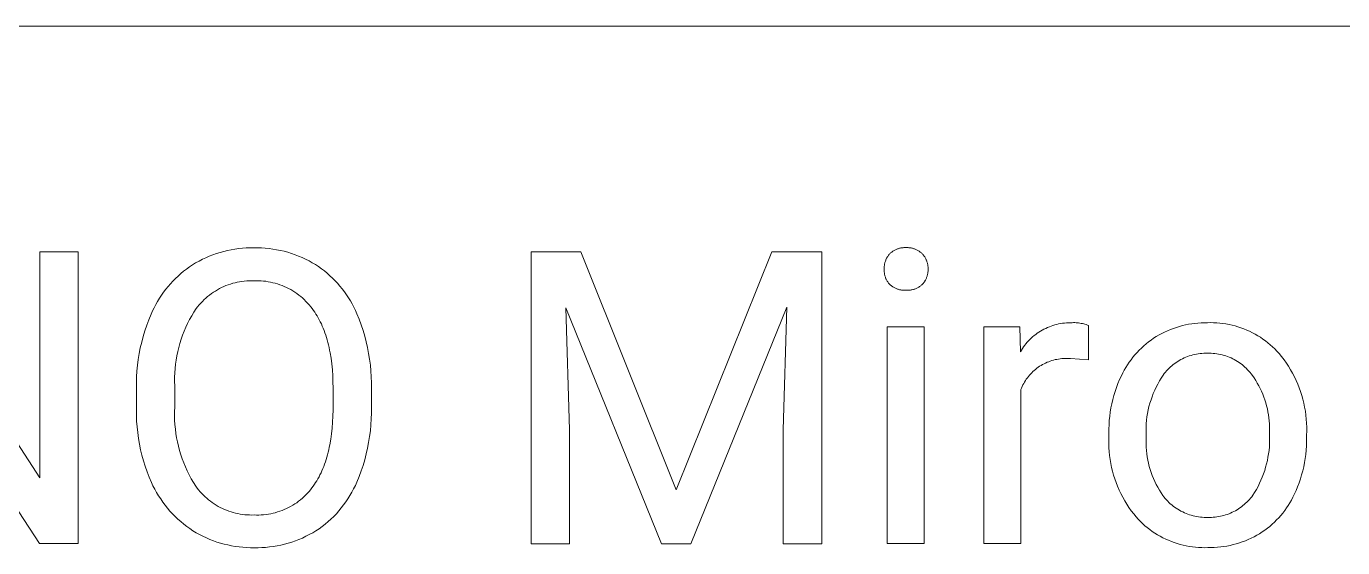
# Model space of a CAD drawing. Header units: millimetres. Extents: x -644 to 2279, y -276 to 1766.
# Drawn here: x 1445.7 to 1570.4, y 1.4 to 50.8 of the extents above; entities that cross this region are included whole.
import ezdxf

# ---------------------------------------------------------------- set-up
doc = ezdxf.new("R2010")
doc.units = ezdxf.units.MM
doc.header["$MEASUREMENT"] = 0
doc.layers.add('Domyślny', color=7, linetype='Continuous', true_color=0x000000)

msp = doc.modelspace()

# ---------------------------------------------------------------- linework, layer by layer
at = {"layer": 'Domyślny', "color": 18, "lineweight": 15, "true_color": 0x000000}
for p, q in [((2275.75, 50.82), (1173.96, 50.82)), ((1432.98, 29.45), (1446.96, 8.02)), ((1446.96, 8.02), (1446.96, 29.45)), ((1446.96, 29.45), (1450.59, 29.45)), ((1450.59, 29.45), (1450.59, 1.77)), ((1462.03, 28.56), (1462.35, 28.73)), ((1462.35, 28.73), (1462.67, 28.88)), ((1462.67, 28.88), (1463, 29.02)), ((1463, 29.02), (1463.34, 29.15)), ((1463.34, 29.15), (1463.68, 29.28)), ((1463.68, 29.28), (1464.02, 29.38)), ((1464.02, 29.38), (1464.37, 29.48)), ((1464.37, 29.48), (1464.72, 29.57)), ((1464.72, 29.57), (1465.07, 29.64)), ((1465.07, 29.64), (1465.43, 29.7)), ((1465.43, 29.7), (1465.79, 29.75)), ((1465.79, 29.75), (1466.14, 29.79)), ((1466.14, 29.79), (1466.5, 29.81)), ((1466.5, 29.81), (1466.86, 29.82)), ((1466.86, 29.82), (1467.22, 29.82)), ((1467.22, 29.82), (1467.59, 29.82)), ((1467.59, 29.82), (1467.95, 29.81)), ((1467.95, 29.81), (1468.31, 29.79)), ((1468.31, 29.79), (1468.67, 29.75)), ((1468.67, 29.75), (1469.03, 29.7)), ((1469.03, 29.7), (1469.38, 29.64)), ((1469.38, 29.64), (1469.74, 29.57)), ((1469.74, 29.57), (1470.09, 29.49)), ((1470.09, 29.49), (1470.44, 29.39)), ((1470.44, 29.39), (1470.78, 29.28)), ((1470.78, 29.28), (1471.13, 29.16)), ((1471.13, 29.16), (1471.46, 29.03)), ((1471.46, 29.03), (1471.8, 28.89)), ((1471.8, 28.89), (1472.12, 28.74)), ((1472.12, 28.74), (1472.45, 28.58)), ((1493.48, 1.76), (1493.48, 29.44)), ((1493.48, 29.44), (1498.19, 29.44)), ((1498.19, 29.44), (1507.24, 6.86)), ((1507.24, 6.86), (1516.28, 29.44)), ((1516.28, 29.44), (1521.02, 29.44)), ((1521.02, 29.44), (1521.02, 1.76)), ((1527.08, 28.63), (1527.1, 28.69)), ((1527.1, 28.69), (1527.13, 28.76)), ((1527.13, 28.76), (1527.17, 28.82)), ((1527.17, 28.82), (1527.2, 28.88)), ((1527.2, 28.88), (1527.23, 28.94)), ((1527.23, 28.94), (1527.27, 29)), ((1527.27, 29), (1527.31, 29.06)), ((1527.31, 29.06), (1527.35, 29.12)), ((1527.35, 29.12), (1527.4, 29.18)), ((1527.4, 29.18), (1527.44, 29.23)), ((1527.44, 29.23), (1527.49, 29.28)), ((1527.49, 29.28), (1527.54, 29.33)), ((1527.54, 29.33), (1527.6, 29.37)), ((1527.6, 29.37), (1527.65, 29.41)), ((1527.65, 29.41), (1527.7, 29.45)), ((1527.7, 29.45), (1527.76, 29.49)), ((1527.76, 29.49), (1527.82, 29.53)), ((1527.82, 29.53), (1527.88, 29.57)), ((1527.88, 29.57), (1527.94, 29.6)), ((1527.94, 29.6), (1528, 29.63)), ((1528, 29.63), (1528.06, 29.66)), ((1528.06, 29.66), (1528.13, 29.69)), ((1528.13, 29.69), (1528.19, 29.71)), ((1528.19, 29.71), (1528.26, 29.73)), ((1528.26, 29.73), (1528.32, 29.75)), ((1528.32, 29.75), (1528.39, 29.77)), ((1528.39, 29.77), (1528.45, 29.79)), ((1528.45, 29.79), (1528.52, 29.8)), ((1528.52, 29.8), (1528.59, 29.81)), ((1528.59, 29.81), (1528.66, 29.82)), ((1528.66, 29.82), (1528.73, 29.82)), ((1528.73, 29.82), (1528.79, 29.83)), ((1528.79, 29.83), (1528.86, 29.83)), ((1528.86, 29.83), (1528.93, 29.83)), ((1528.93, 29.83), (1529, 29.83)), ((1529, 29.83), (1529.07, 29.83)), ((1529.07, 29.83), (1529.14, 29.83)), ((1529.14, 29.83), (1529.21, 29.83)), ((1529.21, 29.83), (1529.28, 29.82)), ((1529.28, 29.82), (1529.34, 29.82)), ((1529.34, 29.82), (1529.41, 29.81)), ((1529.41, 29.81), (1529.48, 29.8)), ((1529.48, 29.8), (1529.55, 29.78)), ((1529.55, 29.78), (1529.61, 29.77)), ((1529.61, 29.77), (1529.68, 29.75)), ((1529.68, 29.75), (1529.75, 29.73)), ((1529.75, 29.73), (1529.81, 29.71)), ((1529.81, 29.71), (1529.88, 29.68)), ((1529.88, 29.68), (1529.94, 29.66)), ((1529.94, 29.66), (1530, 29.63)), ((1530, 29.63), (1530.06, 29.6)), ((1530.06, 29.6), (1530.12, 29.56)), ((1530.12, 29.56), (1530.18, 29.53)), ((1530.18, 29.53), (1530.24, 29.49)), ((1530.24, 29.49), (1530.3, 29.45)), ((1530.3, 29.45), (1530.35, 29.41)), ((1530.35, 29.41), (1530.41, 29.37)), ((1530.41, 29.37), (1530.46, 29.33)), ((1530.46, 29.33), (1530.51, 29.28)), ((1530.51, 29.28), (1530.56, 29.23)), ((1530.56, 29.23), (1530.61, 29.18)), ((1530.61, 29.18), (1530.65, 29.12)), ((1530.65, 29.12), (1530.69, 29.06)), ((1530.69, 29.06), (1530.73, 29.01)), ((1530.73, 29.01), (1530.77, 28.95)), ((1530.77, 28.95), (1530.81, 28.89)), ((1530.81, 28.89), (1530.85, 28.82)), ((1530.85, 28.82), (1530.88, 28.76)), ((1530.88, 28.76), (1530.91, 28.69)), ((1530.91, 28.69), (1530.94, 28.63)), ((1460.3, 27.37), (1460.57, 27.59)), ((1460.57, 27.59), (1460.84, 27.8)), ((1460.84, 27.8), (1461.12, 28)), ((1461.12, 28), (1461.4, 28.2)), ((1461.4, 28.2), (1461.71, 28.38)), ((1461.71, 28.38), (1462.03, 28.56)), ((1472.45, 28.58), (1472.76, 28.4)), ((1472.76, 28.4), (1473.07, 28.22)), ((1473.07, 28.22), (1473.36, 28.03)), ((1473.36, 28.03), (1473.64, 27.83)), ((1473.64, 27.83), (1473.91, 27.62)), ((1473.91, 27.62), (1474.18, 27.4)), ((1526.93, 28), (1526.94, 28.08)), ((1526.93, 27.93), (1526.93, 28)), ((1526.93, 27.86), (1526.93, 27.93)), ((1526.93, 27.79), (1526.93, 27.86)), ((1526.93, 27.72), (1526.93, 27.79)), ((1526.93, 27.65), (1526.93, 27.72)), ((1526.93, 27.58), (1526.93, 27.65)), ((1526.94, 27.51), (1526.93, 27.58)), ((1526.94, 28.08), (1526.95, 28.15)), ((1526.95, 27.44), (1526.94, 27.51)), ((1526.95, 28.15), (1526.96, 28.22)), ((1526.96, 27.37), (1526.95, 27.44)), ((1526.96, 28.22), (1526.97, 28.29)), ((1526.97, 28.29), (1526.99, 28.36)), ((1526.99, 28.36), (1527.01, 28.42)), ((1527.01, 28.42), (1527.03, 28.49)), ((1527.03, 28.49), (1527.05, 28.56)), ((1527.05, 28.56), (1527.08, 28.63)), ((1530.94, 28.63), (1530.96, 28.56)), ((1530.96, 28.56), (1530.99, 28.49)), ((1530.99, 28.49), (1531.01, 28.43)), ((1531.01, 28.43), (1531.03, 28.36)), ((1531.03, 28.36), (1531.04, 28.29)), ((1531.04, 28.29), (1531.06, 28.22)), ((1531.06, 28.22), (1531.07, 28.15)), ((1531.07, 27.45), (1531.06, 27.38)), ((1531.07, 28.15), (1531.08, 28.08)), ((1531.08, 27.52), (1531.07, 27.45)), ((1531.08, 28.08), (1531.09, 28.01)), ((1531.09, 27.59), (1531.08, 27.52)), ((1531.09, 28.01), (1531.09, 27.93)), ((1531.09, 27.93), (1531.09, 27.86)), ((1531.09, 27.86), (1531.09, 27.79)), ((1531.09, 27.79), (1531.09, 27.72)), ((1531.09, 27.72), (1531.09, 27.65)), ((1531.09, 27.65), (1531.09, 27.59)), ((1459.1, 26.15), (1459.32, 26.41)), ((1459.32, 26.41), (1459.56, 26.66)), ((1459.56, 26.66), (1459.8, 26.91)), ((1459.8, 26.91), (1460.05, 27.14)), ((1460.05, 27.14), (1460.3, 27.37)), ((1464.58, 26.23), (1464.37, 26.14)), ((1464.79, 26.31), (1464.58, 26.23)), ((1465, 26.38), (1464.79, 26.31)), ((1465.22, 26.45), (1465, 26.38)), ((1465.44, 26.5), (1465.22, 26.45)), ((1465.66, 26.55), (1465.44, 26.5)), ((1465.88, 26.6), (1465.66, 26.55)), ((1466.1, 26.63), (1465.88, 26.6)), ((1466.32, 26.66), (1466.1, 26.63)), ((1466.55, 26.68), (1466.32, 26.66)), ((1466.77, 26.69), (1466.55, 26.68)), ((1467, 26.69), (1466.77, 26.69)), ((1467.22, 26.69), (1467, 26.69)), ((1467.45, 26.69), (1467.22, 26.69)), ((1467.68, 26.69), (1467.45, 26.69)), ((1467.91, 26.68), (1467.68, 26.69)), ((1468.13, 26.66), (1467.91, 26.68)), ((1468.36, 26.64), (1468.13, 26.66)), ((1468.59, 26.6), (1468.36, 26.64)), ((1468.81, 26.56), (1468.59, 26.6)), ((1469.03, 26.51), (1468.81, 26.56)), ((1469.25, 26.46), (1469.03, 26.51)), ((1469.47, 26.39), (1469.25, 26.46)), ((1469.69, 26.32), (1469.47, 26.39)), ((1469.9, 26.24), (1469.69, 26.32)), ((1470.11, 26.15), (1469.9, 26.24)), ((1474.18, 27.4), (1474.43, 27.17)), ((1474.43, 27.17), (1474.68, 26.94)), ((1474.68, 26.94), (1474.93, 26.7)), ((1474.93, 26.7), (1475.16, 26.45)), ((1475.16, 26.45), (1475.38, 26.19)), ((1475.38, 26.19), (1475.6, 25.92)), ((1526.97, 27.3), (1526.96, 27.37)), ((1526.99, 27.23), (1526.97, 27.3)), ((1527.01, 27.16), (1526.99, 27.23)), ((1527.03, 27.09), (1527.01, 27.16)), ((1527.05, 27.03), (1527.03, 27.09)), ((1527.07, 26.96), (1527.05, 27.03)), ((1527.1, 26.89), (1527.07, 26.96)), ((1527.13, 26.83), (1527.1, 26.89)), ((1527.16, 26.77), (1527.13, 26.83)), ((1527.2, 26.71), (1527.16, 26.77)), ((1527.23, 26.64), (1527.2, 26.71)), ((1527.27, 26.58), (1527.23, 26.64)), ((1527.31, 26.53), (1527.27, 26.58)), ((1527.35, 26.47), (1527.31, 26.53)), ((1527.4, 26.41), (1527.35, 26.47)), ((1527.44, 26.36), (1527.4, 26.41)), ((1527.49, 26.31), (1527.44, 26.36)), ((1527.54, 26.27), (1527.49, 26.31)), ((1527.6, 26.23), (1527.54, 26.27)), ((1527.65, 26.18), (1527.6, 26.23)), ((1530.4, 26.22), (1530.34, 26.18)), ((1530.45, 26.27), (1530.4, 26.22)), ((1530.51, 26.31), (1530.45, 26.27)), ((1530.56, 26.36), (1530.51, 26.31)), ((1530.6, 26.41), (1530.56, 26.36)), ((1530.65, 26.46), (1530.6, 26.41)), ((1530.69, 26.52), (1530.65, 26.46)), ((1530.73, 26.57), (1530.69, 26.52)), ((1530.77, 26.63), (1530.73, 26.57)), ((1530.8, 26.69), (1530.77, 26.63)), ((1530.84, 26.75), (1530.8, 26.69)), ((1530.87, 26.81), (1530.84, 26.75)), ((1530.9, 26.87), (1530.87, 26.81)), ((1530.93, 26.93), (1530.9, 26.87)), ((1530.95, 26.99), (1530.93, 26.93)), ((1530.98, 27.06), (1530.95, 26.99)), ((1531, 27.12), (1530.98, 27.06)), ((1531.02, 27.19), (1531, 27.12)), ((1531.04, 27.25), (1531.02, 27.19)), ((1531.05, 27.32), (1531.04, 27.25)), ((1531.06, 27.38), (1531.05, 27.32)), ((1458.11, 24.74), (1458.29, 25.04)), ((1458.29, 25.04), (1458.48, 25.33)), ((1458.48, 25.33), (1458.67, 25.61)), ((1458.67, 25.61), (1458.88, 25.88)), ((1458.88, 25.88), (1459.1, 26.15)), ((1462.67, 25.05), (1462.51, 24.9)), ((1462.84, 25.2), (1462.67, 25.05)), ((1463.02, 25.34), (1462.84, 25.2)), ((1463.2, 25.47), (1463.02, 25.34)), ((1463.39, 25.6), (1463.2, 25.47)), ((1463.58, 25.72), (1463.39, 25.6)), ((1463.77, 25.84), (1463.58, 25.72)), ((1463.97, 25.95), (1463.77, 25.84)), ((1464.17, 26.05), (1463.97, 25.95)), ((1464.37, 26.14), (1464.17, 26.05)), ((1470.32, 26.06), (1470.11, 26.15)), ((1470.52, 25.96), (1470.32, 26.06)), ((1470.72, 25.85), (1470.52, 25.96)), ((1470.92, 25.73), (1470.72, 25.85)), ((1471.11, 25.61), (1470.92, 25.73)), ((1471.3, 25.48), (1471.11, 25.61)), ((1471.48, 25.34), (1471.3, 25.48)), ((1471.66, 25.2), (1471.48, 25.34)), ((1471.83, 25.06), (1471.66, 25.2)), ((1472, 24.9), (1471.83, 25.06)), ((1475.6, 25.92), (1475.81, 25.65)), ((1475.81, 25.65), (1476.01, 25.37)), ((1476.01, 25.37), (1476.19, 25.08)), ((1476.19, 25.08), (1476.37, 24.79)), ((1527.71, 26.14), (1527.65, 26.18)), ((1527.76, 26.11), (1527.71, 26.14)), ((1527.82, 26.07), (1527.76, 26.11)), ((1527.88, 26.04), (1527.82, 26.07)), ((1527.94, 26.01), (1527.88, 26.04)), ((1528, 25.98), (1527.94, 26.01)), ((1528.07, 25.95), (1528, 25.98)), ((1528.13, 25.92), (1528.07, 25.95)), ((1528.19, 25.9), (1528.13, 25.92)), ((1528.26, 25.88), (1528.19, 25.9)), ((1528.32, 25.86), (1528.26, 25.88)), ((1528.39, 25.84), (1528.32, 25.86)), ((1528.46, 25.83), (1528.39, 25.84)), ((1528.52, 25.82), (1528.46, 25.83)), ((1528.59, 25.81), (1528.52, 25.82)), ((1528.66, 25.8), (1528.59, 25.81)), ((1528.73, 25.79), (1528.66, 25.8)), ((1528.8, 25.79), (1528.73, 25.79)), ((1528.86, 25.79), (1528.8, 25.79)), ((1528.93, 25.79), (1528.86, 25.79)), ((1529, 25.8), (1528.93, 25.79)), ((1529.07, 25.79), (1529, 25.8)), ((1529.14, 25.79), (1529.07, 25.79)), ((1529.21, 25.79), (1529.14, 25.79)), ((1529.29, 25.8), (1529.21, 25.79)), ((1529.36, 25.8), (1529.29, 25.8)), ((1529.43, 25.81), (1529.36, 25.8)), ((1529.5, 25.82), (1529.43, 25.81)), ((1529.57, 25.83), (1529.5, 25.82)), ((1529.64, 25.85), (1529.57, 25.83)), ((1529.7, 25.87), (1529.64, 25.85)), ((1529.77, 25.89), (1529.7, 25.87)), ((1529.84, 25.91), (1529.77, 25.89)), ((1529.91, 25.94), (1529.84, 25.91)), ((1529.97, 25.97), (1529.91, 25.94)), ((1530.04, 26), (1529.97, 25.97)), ((1530.1, 26.03), (1530.04, 26)), ((1530.16, 26.06), (1530.1, 26.03)), ((1530.22, 26.1), (1530.16, 26.06)), ((1530.28, 26.14), (1530.22, 26.1)), ((1530.34, 26.18), (1530.28, 26.14)), ((1457.49, 23.52), (1457.63, 23.83)), ((1457.63, 23.83), (1457.78, 24.14)), ((1457.78, 24.14), (1457.94, 24.44)), ((1457.94, 24.44), (1458.11, 24.74)), ((1461.54, 23.71), (1461.34, 23.36)), ((1461.76, 24.05), (1461.54, 23.71)), ((1461.9, 24.23), (1461.76, 24.05)), ((1462.04, 24.4), (1461.9, 24.23)), ((1462.19, 24.57), (1462.04, 24.4)), ((1462.35, 24.74), (1462.19, 24.57)), ((1462.51, 24.9), (1462.35, 24.74)), ((1472.16, 24.74), (1472, 24.9)), ((1472.32, 24.58), (1472.16, 24.74)), ((1472.47, 24.41), (1472.32, 24.58)), ((1472.61, 24.23), (1472.47, 24.41)), ((1472.75, 24.05), (1472.61, 24.23)), ((1472.87, 23.88), (1472.75, 24.05)), ((1472.99, 23.71), (1472.87, 23.88)), ((1473.11, 23.54), (1472.99, 23.71)), ((1476.37, 24.79), (1476.54, 24.49)), ((1476.54, 24.49), (1476.7, 24.19)), ((1476.7, 24.19), (1476.85, 23.88)), ((1476.85, 23.88), (1476.99, 23.56)), ((1505.83, 1.76), (1496.77, 24.12)), ((1496.77, 24.12), (1497.13, 12.55)), ((1517.71, 24.18), (1508.62, 1.76)), ((1517.37, 12.55), (1517.71, 24.18)), ((1446.92, 1.77), (1432.98, 23.09)), ((1456.9, 21.95), (1457.08, 22.48)), ((1457.08, 22.48), (1457.28, 23)), ((1457.28, 23), (1457.49, 23.52)), ((1460.95, 22.64), (1460.78, 22.28)), ((1461.14, 23.01), (1460.95, 22.64)), ((1461.34, 23.36), (1461.14, 23.01)), ((1473.22, 23.36), (1473.11, 23.54)), ((1473.32, 23.18), (1473.22, 23.36)), ((1473.42, 22.99), (1473.32, 23.18)), ((1473.52, 22.79), (1473.42, 22.99)), ((1473.62, 22.6), (1473.52, 22.79)), ((1473.71, 22.39), (1473.62, 22.6)), ((1476.99, 23.56), (1477.2, 23.04)), ((1477.2, 23.04), (1477.39, 22.52)), ((1477.39, 22.52), (1477.57, 21.99)), ((1542.75, 22.4), (1542.92, 22.46)), ((1542.92, 22.46), (1543.1, 22.51)), ((1543.1, 22.51), (1543.28, 22.56)), ((1543.28, 22.56), (1543.46, 22.6)), ((1543.46, 22.6), (1543.64, 22.63)), ((1543.64, 22.63), (1543.82, 22.66)), ((1543.82, 22.66), (1544.01, 22.68)), ((1544.01, 22.68), (1544.19, 22.7)), ((1544.19, 22.7), (1544.37, 22.71)), ((1544.37, 22.71), (1544.56, 22.71)), ((1544.56, 22.71), (1544.74, 22.71)), ((1544.74, 22.71), (1544.87, 22.72)), ((1544.87, 22.72), (1544.99, 22.72)), ((1544.99, 22.72), (1545.11, 22.71)), ((1545.11, 22.71), (1545.23, 22.7)), ((1545.23, 22.7), (1545.35, 22.69)), ((1545.35, 22.69), (1545.48, 22.67)), ((1545.48, 22.67), (1545.6, 22.65)), ((1545.6, 22.65), (1545.72, 22.63)), ((1545.72, 22.63), (1545.84, 22.6)), ((1545.84, 22.6), (1545.95, 22.57)), ((1545.95, 22.57), (1546.07, 22.53)), ((1546.07, 22.53), (1546.19, 22.49)), ((1546.19, 22.49), (1546.3, 22.45)), ((1546.3, 22.45), (1546.3, 19.18)), ((1555.19, 22.44), (1555.48, 22.51)), ((1555.48, 22.51), (1555.77, 22.57)), ((1555.77, 22.57), (1556.07, 22.62)), ((1556.07, 22.62), (1556.36, 22.65)), ((1556.36, 22.65), (1556.66, 22.68)), ((1556.66, 22.68), (1556.96, 22.7)), ((1556.96, 22.7), (1557.26, 22.71)), ((1557.26, 22.71), (1557.56, 22.71)), ((1557.56, 22.71), (1557.85, 22.72)), ((1557.85, 22.72), (1558.14, 22.71)), ((1558.14, 22.71), (1558.44, 22.7)), ((1558.44, 22.7), (1558.73, 22.68)), ((1558.73, 22.68), (1559.02, 22.64)), ((1559.02, 22.64), (1559.31, 22.6)), ((1559.31, 22.6), (1559.6, 22.54)), ((1559.6, 22.54), (1559.89, 22.48)), ((1559.89, 22.48), (1560.17, 22.41)), ((1456.6, 20.88), (1456.74, 21.42)), ((1456.74, 21.42), (1456.9, 21.95)), ((1460.47, 21.52), (1460.34, 21.14)), ((1460.62, 21.9), (1460.47, 21.52)), ((1460.78, 22.28), (1460.62, 21.9)), ((1473.79, 22.19), (1473.71, 22.39)), ((1473.88, 21.98), (1473.79, 22.19)), ((1473.96, 21.76), (1473.88, 21.98)), ((1474.03, 21.54), (1473.96, 21.76)), ((1474.1, 21.31), (1474.03, 21.54)), ((1474.17, 21.08), (1474.1, 21.31)), ((1477.57, 21.99), (1477.73, 21.45)), ((1477.73, 21.45), (1477.87, 20.91)), ((1527.22, 1.77), (1527.22, 22.33)), ((1527.22, 22.33), (1530.73, 22.33)), ((1530.73, 22.33), (1530.73, 1.77)), ((1536.36, 1.77), (1536.36, 22.33)), ((1536.36, 22.33), (1539.78, 22.33)), ((1539.78, 22.33), (1539.84, 19.96)), ((1540.73, 21.13), (1540.87, 21.25)), ((1540.87, 21.25), (1541, 21.38)), ((1541, 21.38), (1541.15, 21.5)), ((1541.15, 21.5), (1541.29, 21.61)), ((1541.29, 21.61), (1541.44, 21.72)), ((1541.44, 21.72), (1541.59, 21.82)), ((1541.59, 21.82), (1541.75, 21.92)), ((1541.75, 21.92), (1541.91, 22.01)), ((1541.91, 22.01), (1542.07, 22.1)), ((1542.07, 22.1), (1542.24, 22.18)), ((1542.24, 22.18), (1542.4, 22.26)), ((1542.4, 22.26), (1542.58, 22.33)), ((1542.58, 22.33), (1542.75, 22.4)), ((1552.22, 21.07), (1552.46, 21.24)), ((1552.46, 21.24), (1552.71, 21.4)), ((1552.71, 21.4), (1552.97, 21.55)), ((1552.97, 21.55), (1553.23, 21.69)), ((1553.23, 21.69), (1553.5, 21.83)), ((1553.5, 21.83), (1553.77, 21.95)), ((1553.77, 21.95), (1554.05, 22.07)), ((1554.05, 22.07), (1554.33, 22.17)), ((1554.33, 22.17), (1554.61, 22.27)), ((1554.61, 22.27), (1554.9, 22.36)), ((1554.9, 22.36), (1555.19, 22.44)), ((1560.17, 22.41), (1560.45, 22.32)), ((1560.45, 22.32), (1560.73, 22.23)), ((1560.73, 22.23), (1561, 22.13)), ((1561, 22.13), (1561.28, 22.02)), ((1561.28, 22.02), (1561.54, 21.9)), ((1561.54, 21.9), (1561.81, 21.77)), ((1561.81, 21.77), (1562.07, 21.63)), ((1562.07, 21.63), (1562.32, 21.48)), ((1562.32, 21.48), (1562.57, 21.33)), ((1562.57, 21.33), (1562.81, 21.16)), ((1456.36, 19.79), (1456.47, 20.34)), ((1456.47, 20.34), (1456.6, 20.88)), ((1460.01, 19.97), (1459.93, 19.57)), ((1460.11, 20.36), (1460.01, 19.97)), ((1460.22, 20.75), (1460.11, 20.36)), ((1460.34, 21.14), (1460.22, 20.75)), ((1474.23, 20.85), (1474.17, 21.08)), ((1474.29, 20.61), (1474.23, 20.85)), ((1474.35, 20.37), (1474.29, 20.61)), ((1474.4, 20.12), (1474.35, 20.37)), ((1474.45, 19.87), (1474.4, 20.12)), ((1477.87, 20.91), (1478, 20.36)), ((1478, 20.36), (1478.1, 19.81)), ((1539.84, 19.96), (1539.93, 20.12)), ((1539.93, 20.12), (1540.03, 20.27)), ((1540.03, 20.27), (1540.14, 20.42)), ((1540.14, 20.42), (1540.25, 20.57)), ((1540.25, 20.57), (1540.36, 20.72)), ((1540.36, 20.72), (1540.48, 20.86)), ((1540.48, 20.86), (1540.6, 20.99)), ((1540.6, 20.99), (1540.73, 21.13)), ((1550.89, 19.89), (1551.09, 20.1)), ((1551.09, 20.1), (1551.31, 20.31)), ((1551.31, 20.31), (1551.52, 20.51)), ((1551.52, 20.51), (1551.75, 20.7)), ((1551.75, 20.7), (1551.98, 20.89)), ((1551.98, 20.89), (1552.22, 21.07)), ((1562.81, 21.16), (1563.05, 20.99)), ((1563.05, 20.99), (1563.28, 20.81)), ((1563.28, 20.81), (1563.51, 20.63)), ((1563.51, 20.63), (1563.73, 20.43)), ((1563.73, 20.43), (1563.94, 20.23)), ((1563.94, 20.23), (1564.14, 20.02)), ((1564.14, 20.02), (1564.34, 19.8)), ((1456.2, 18.69), (1456.27, 19.24)), ((1456.27, 19.24), (1456.36, 19.79)), ((1459.81, 18.77), (1459.76, 18.36)), ((1459.86, 19.17), (1459.81, 18.77)), ((1459.93, 19.57), (1459.86, 19.17)), ((1474.54, 19.35), (1474.45, 19.87)), ((1474.61, 18.82), (1474.54, 19.35)), ((1474.66, 18.26), (1474.61, 18.82)), ((1478.1, 19.81), (1478.19, 19.25)), ((1478.19, 19.25), (1478.26, 18.7)), ((1541.94, 18.74), (1541.8, 18.66)), ((1542.08, 18.82), (1541.94, 18.74)), ((1542.22, 18.89), (1542.08, 18.82)), ((1542.37, 18.96), (1542.22, 18.89)), ((1542.52, 19.02), (1542.37, 18.96)), ((1542.67, 19.07), (1542.52, 19.02)), ((1542.82, 19.12), (1542.67, 19.07)), ((1542.98, 19.17), (1542.82, 19.12)), ((1543.13, 19.21), (1542.98, 19.17)), ((1543.29, 19.24), (1543.13, 19.21)), ((1543.45, 19.27), (1543.29, 19.24)), ((1543.61, 19.29), (1543.45, 19.27)), ((1543.77, 19.31), (1543.61, 19.29)), ((1543.93, 19.32), (1543.77, 19.31)), ((1544.09, 19.33), (1543.93, 19.32)), ((1544.25, 19.33), (1544.09, 19.33)), ((1544.41, 19.32), (1544.25, 19.33)), ((1544.57, 19.31), (1544.41, 19.32)), ((1546.3, 19.18), (1544.57, 19.31)), ((1549.82, 18.46), (1549.98, 18.72)), ((1549.98, 18.72), (1550.15, 18.96)), ((1550.15, 18.96), (1550.32, 19.2)), ((1550.32, 19.2), (1550.5, 19.44)), ((1550.5, 19.44), (1550.69, 19.66)), ((1550.69, 19.66), (1550.89, 19.89)), ((1554.32, 18.75), (1554.18, 18.64)), ((1554.46, 18.85), (1554.32, 18.75)), ((1554.6, 18.95), (1554.46, 18.85)), ((1554.74, 19.05), (1554.6, 18.95)), ((1554.89, 19.14), (1554.74, 19.05)), ((1555.04, 19.22), (1554.89, 19.14)), ((1555.2, 19.3), (1555.04, 19.22)), ((1555.36, 19.38), (1555.2, 19.3)), ((1555.52, 19.45), (1555.36, 19.38)), ((1555.68, 19.51), (1555.52, 19.45)), ((1555.84, 19.57), (1555.68, 19.51)), ((1556.01, 19.62), (1555.84, 19.57)), ((1556.18, 19.67), (1556.01, 19.62)), ((1556.35, 19.71), (1556.18, 19.67)), ((1556.52, 19.74), (1556.35, 19.71)), ((1556.69, 19.77), (1556.52, 19.74)), ((1556.86, 19.79), (1556.69, 19.77)), ((1557.04, 19.81), (1556.86, 19.79)), ((1557.21, 19.82), (1557.04, 19.81)), ((1557.38, 19.82), (1557.21, 19.82)), ((1557.56, 19.82), (1557.38, 19.82)), ((1557.73, 19.82), (1557.56, 19.82)), ((1557.91, 19.82), (1557.73, 19.82)), ((1558.09, 19.81), (1557.91, 19.82)), ((1558.26, 19.79), (1558.09, 19.81)), ((1558.44, 19.77), (1558.26, 19.79)), ((1558.61, 19.74), (1558.44, 19.77)), ((1558.78, 19.71), (1558.61, 19.74)), ((1558.96, 19.67), (1558.78, 19.71)), ((1559.13, 19.62), (1558.96, 19.67)), ((1559.29, 19.57), (1559.13, 19.62)), ((1559.46, 19.51), (1559.29, 19.57)), ((1559.62, 19.45), (1559.46, 19.51)), ((1559.79, 19.38), (1559.62, 19.45)), ((1559.95, 19.3), (1559.79, 19.38)), ((1560.1, 19.22), (1559.95, 19.3)), ((1560.26, 19.13), (1560.1, 19.22)), ((1560.41, 19.04), (1560.26, 19.13)), ((1560.55, 18.94), (1560.41, 19.04)), ((1560.7, 18.84), (1560.55, 18.94)), ((1560.84, 18.74), (1560.7, 18.84)), ((1560.98, 18.62), (1560.84, 18.74)), ((1564.34, 19.8), (1564.58, 19.51)), ((1564.58, 19.51), (1564.81, 19.2)), ((1564.81, 19.2), (1565.03, 18.89)), ((1565.03, 18.89), (1565.24, 18.58)), ((1456.1, 17.02), (1456.11, 17.57)), ((1456.11, 17.57), (1456.15, 18.13)), ((1456.15, 18.13), (1456.2, 18.69)), ((1459.73, 17.96), (1459.72, 17.55)), ((1459.72, 17.55), (1459.72, 17.15)), ((1459.76, 18.36), (1459.73, 17.96)), ((1474.7, 17.69), (1474.66, 18.26)), ((1474.72, 17.1), (1474.7, 17.69)), ((1478.26, 18.7), (1478.31, 18.14)), ((1478.31, 18.14), (1478.35, 17.58)), ((1478.35, 17.58), (1478.36, 17.02)), ((1540.5, 17.49), (1540.4, 17.36)), ((1540.6, 17.61), (1540.5, 17.49)), ((1540.7, 17.74), (1540.6, 17.61)), ((1540.81, 17.85), (1540.7, 17.74)), ((1540.92, 17.97), (1540.81, 17.85)), ((1541.03, 18.08), (1540.92, 17.97)), ((1541.15, 18.19), (1541.03, 18.08)), ((1541.28, 18.29), (1541.15, 18.19)), ((1541.4, 18.39), (1541.28, 18.29)), ((1541.53, 18.49), (1541.4, 18.39)), ((1541.66, 18.58), (1541.53, 18.49)), ((1541.8, 18.66), (1541.66, 18.58)), ((1549.24, 17.32), (1549.4, 17.68)), ((1549.4, 17.68), (1549.53, 17.95)), ((1549.53, 17.95), (1549.67, 18.21)), ((1549.67, 18.21), (1549.82, 18.46)), ((1553.17, 17.47), (1553.01, 17.19)), ((1553.35, 17.75), (1553.17, 17.47)), ((1553.46, 17.89), (1553.35, 17.75)), ((1553.57, 18.02), (1553.46, 17.89)), ((1553.68, 18.15), (1553.57, 18.02)), ((1553.8, 18.28), (1553.68, 18.15)), ((1553.92, 18.4), (1553.8, 18.28)), ((1554.05, 18.52), (1553.92, 18.4)), ((1554.18, 18.64), (1554.05, 18.52)), ((1561.11, 18.51), (1560.98, 18.62)), ((1561.24, 18.39), (1561.11, 18.51)), ((1561.36, 18.26), (1561.24, 18.39)), ((1561.48, 18.13), (1561.36, 18.26)), ((1561.6, 18), (1561.48, 18.13)), ((1561.71, 17.86), (1561.6, 18)), ((1561.81, 17.72), (1561.71, 17.86)), ((1561.98, 17.48), (1561.81, 17.72)), ((1562.13, 17.23), (1561.98, 17.48)), ((1565.24, 18.58), (1565.43, 18.25)), ((1565.43, 18.25), (1565.62, 17.92)), ((1565.62, 17.92), (1565.8, 17.58)), ((1565.8, 17.58), (1565.96, 17.24)), ((1456.1, 16.46), (1456.1, 17.02)), ((1456.1, 14.46), (1456.1, 16.46)), ((1459.72, 17.15), (1459.73, 16.74)), ((1459.73, 16.74), (1459.73, 14.71)), ((1474.73, 16.5), (1474.72, 17.1)), ((1474.73, 14.44), (1474.73, 16.5)), ((1478.36, 17.02), (1478.36, 16.46)), ((1478.36, 16.46), (1478.36, 14.71)), ((1539.94, 16.51), (1539.88, 16.37)), ((1539.88, 16.37), (1539.88, 1.77)), ((1540, 16.66), (1539.94, 16.51)), ((1540.07, 16.81), (1540, 16.66)), ((1540.15, 16.95), (1540.07, 16.81)), ((1540.23, 17.09), (1540.15, 16.95)), ((1540.31, 17.22), (1540.23, 17.09)), ((1540.4, 17.36), (1540.31, 17.22)), ((1548.81, 16.19), (1548.94, 16.57)), ((1548.94, 16.57), (1549.08, 16.94)), ((1549.08, 16.94), (1549.24, 17.32)), ((1552.56, 16.31), (1552.43, 16.01)), ((1552.7, 16.61), (1552.56, 16.31)), ((1552.85, 16.9), (1552.7, 16.61)), ((1553.01, 17.19), (1552.85, 16.9)), ((1562.28, 16.98), (1562.13, 17.23)), ((1562.42, 16.73), (1562.28, 16.98)), ((1562.55, 16.47), (1562.42, 16.73)), ((1562.68, 16.21), (1562.55, 16.47)), ((1565.96, 17.24), (1566.11, 16.89)), ((1566.11, 16.89), (1566.25, 16.54)), ((1566.25, 16.54), (1566.38, 16.18)), ((1548.42, 14.63), (1548.5, 15.03)), ((1548.5, 15.03), (1548.59, 15.42)), ((1548.59, 15.42), (1548.69, 15.81)), ((1548.69, 15.81), (1548.81, 16.19)), ((1552.11, 15.08), (1552.02, 14.76)), ((1552.21, 15.39), (1552.11, 15.08)), ((1552.31, 15.7), (1552.21, 15.39)), ((1552.43, 16.01), (1552.31, 15.7)), ((1562.79, 15.94), (1562.68, 16.21)), ((1562.9, 15.67), (1562.79, 15.94)), ((1562.99, 15.39), (1562.9, 15.67)), ((1563.08, 15.12), (1562.99, 15.39)), ((1563.16, 14.83), (1563.08, 15.12)), ((1566.38, 16.18), (1566.49, 15.82)), ((1566.49, 15.82), (1566.6, 15.45)), ((1566.6, 15.45), (1566.69, 15.08)), ((1566.69, 15.08), (1566.76, 14.71)), ((1456.1, 13.92), (1456.1, 14.46)), ((1456.12, 13.37), (1456.1, 13.92)), ((1459.73, 14.71), (1459.71, 14.29)), ((1459.71, 14.29), (1459.71, 13.88)), ((1459.71, 13.88), (1459.72, 13.46)), ((1474.69, 13.28), (1474.71, 13.85)), ((1474.71, 13.85), (1474.73, 14.44)), ((1478.36, 14.15), (1478.35, 13.59)), ((1478.36, 14.71), (1478.36, 14.15)), ((1548.26, 13.44), (1548.3, 13.84)), ((1548.3, 13.84), (1548.35, 14.24)), ((1548.35, 14.24), (1548.42, 14.63)), ((1551.83, 13.79), (1551.79, 13.46)), ((1551.89, 14.11), (1551.83, 13.79)), ((1551.95, 14.44), (1551.89, 14.11)), ((1552.02, 14.76), (1551.95, 14.44)), ((1563.23, 14.55), (1563.16, 14.83)), ((1563.28, 14.27), (1563.23, 14.55)), ((1563.33, 13.98), (1563.28, 14.27)), ((1563.37, 13.69), (1563.33, 13.98)), ((1566.76, 14.71), (1566.83, 14.34)), ((1566.83, 14.34), (1566.88, 13.96)), ((1566.88, 13.96), (1566.92, 13.58)), ((1456.16, 12.83), (1456.12, 13.37)), ((1456.22, 12.29), (1456.16, 12.83)), ((1459.72, 13.46), (1459.75, 13.05)), ((1459.75, 13.05), (1459.79, 12.63)), ((1459.79, 12.63), (1459.84, 12.22)), ((1474.58, 12.18), (1474.64, 12.72)), ((1474.64, 12.72), (1474.69, 13.28)), ((1478.26, 12.47), (1478.19, 11.91)), ((1478.31, 13.03), (1478.26, 12.47)), ((1478.35, 13.59), (1478.31, 13.03)), ((1497.13, 12.55), (1497.13, 1.76)), ((1517.37, 1.76), (1517.37, 12.55)), ((1548.22, 12.64), (1548.24, 13.04)), ((1548.22, 12.24), (1548.22, 12.64)), ((1548.24, 13.04), (1548.26, 13.44)), ((1551.76, 13.14), (1551.74, 12.81)), ((1551.74, 12.81), (1551.74, 12.48)), ((1551.74, 12.48), (1551.74, 12.15)), ((1551.79, 13.46), (1551.76, 13.14)), ((1563.4, 13.4), (1563.37, 13.69)), ((1563.42, 13.11), (1563.4, 13.4)), ((1563.43, 12.82), (1563.42, 13.11)), ((1563.44, 12.53), (1563.43, 12.82)), ((1563.43, 12.24), (1563.44, 12.53)), ((1566.92, 13.58), (1566.95, 13.2)), ((1566.95, 13.2), (1566.96, 12.82)), ((1566.96, 12.82), (1566.96, 12.44)), ((1456.29, 11.75), (1456.22, 12.29)), ((1456.38, 11.21), (1456.29, 11.75)), ((1459.84, 12.22), (1459.9, 11.81)), ((1459.9, 11.81), (1459.98, 11.41)), ((1459.98, 11.41), (1460.08, 11)), ((1474.42, 11.15), (1474.51, 11.66)), ((1474.51, 11.66), (1474.58, 12.18)), ((1478.1, 11.36), (1478, 10.81)), ((1478.19, 11.91), (1478.1, 11.36)), ((1548.21, 11.62), (1548.22, 12)), ((1548.21, 11.24), (1548.21, 11.62)), ((1548.23, 10.86), (1548.21, 11.24)), ((1548.22, 12), (1548.22, 12.24)), ((1551.74, 12.15), (1551.76, 11.82)), ((1551.76, 11.82), (1551.75, 11.52)), ((1551.75, 11.52), (1551.75, 11.21)), ((1563.42, 10.94), (1563.43, 11.26)), ((1563.44, 11.91), (1563.43, 12.24)), ((1563.43, 11.26), (1563.44, 11.59)), ((1563.44, 11.59), (1563.44, 11.91)), ((1566.95, 11.42), (1566.94, 11.03)), ((1566.96, 12.44), (1566.95, 12.06)), ((1566.95, 12.06), (1566.95, 11.82)), ((1566.95, 11.82), (1566.95, 11.42)), ((1456.49, 10.67), (1456.38, 11.21)), ((1456.62, 10.14), (1456.49, 10.67)), ((1456.77, 9.62), (1456.62, 10.14)), ((1460.08, 11), (1460.18, 10.6)), ((1460.18, 10.6), (1460.3, 10.2)), ((1460.3, 10.2), (1460.44, 9.81)), ((1474.14, 9.96), (1474.2, 10.19)), ((1474.2, 10.19), (1474.26, 10.43)), ((1474.26, 10.43), (1474.32, 10.66)), ((1474.32, 10.66), (1474.37, 10.9)), ((1474.37, 10.9), (1474.42, 11.15)), ((1477.87, 10.27), (1477.73, 9.72)), ((1478, 10.81), (1477.87, 10.27)), ((1548.25, 10.49), (1548.23, 10.86)), ((1548.29, 10.11), (1548.25, 10.49)), ((1548.34, 9.74), (1548.29, 10.11)), ((1551.75, 11.21), (1551.76, 10.9)), ((1551.76, 10.9), (1551.78, 10.6)), ((1551.78, 10.6), (1551.81, 10.29)), ((1551.81, 10.29), (1551.86, 9.99)), ((1551.86, 9.99), (1551.91, 9.69)), ((1563.29, 9.96), (1563.34, 10.29)), ((1563.34, 10.29), (1563.39, 10.61)), ((1563.39, 10.61), (1563.42, 10.94)), ((1566.87, 10.23), (1566.82, 9.84)), ((1566.91, 10.63), (1566.87, 10.23)), ((1566.94, 11.03), (1566.91, 10.63)), ((1456.93, 9.1), (1456.77, 9.62)), ((1457.11, 8.58), (1456.93, 9.1)), ((1460.44, 9.81), (1460.58, 9.42)), ((1460.58, 9.42), (1460.74, 9.04)), ((1460.74, 9.04), (1460.92, 8.66)), ((1473.68, 8.68), (1473.76, 8.88)), ((1473.76, 8.88), (1473.84, 9.09)), ((1473.84, 9.09), (1473.92, 9.3)), ((1473.92, 9.3), (1474, 9.52)), ((1474, 9.52), (1474.07, 9.74)), ((1474.07, 9.74), (1474.14, 9.96)), ((1477.57, 9.19), (1477.39, 8.66)), ((1477.73, 9.72), (1477.57, 9.19)), ((1548.41, 9.36), (1548.34, 9.74)), ((1548.48, 8.99), (1548.41, 9.36)), ((1548.57, 8.63), (1548.48, 8.99)), ((1551.91, 9.69), (1551.97, 9.39)), ((1551.97, 9.39), (1552.05, 9.09)), ((1552.05, 9.09), (1552.13, 8.8)), ((1552.13, 8.8), (1552.23, 8.51)), ((1562.98, 8.7), (1563.07, 9.01)), ((1563.07, 9.01), (1563.16, 9.33)), ((1563.16, 9.33), (1563.23, 9.64)), ((1563.23, 9.64), (1563.29, 9.96)), ((1566.68, 9.06), (1566.59, 8.67)), ((1566.75, 9.45), (1566.68, 9.06)), ((1566.82, 9.84), (1566.75, 9.45)), ((1457.31, 8.07), (1457.11, 8.58)), ((1457.52, 7.57), (1457.31, 8.07)), ((1457.67, 7.25), (1457.52, 7.57)), ((1460.92, 8.66), (1461.1, 8.29)), ((1461.1, 8.29), (1461.3, 7.92)), ((1461.3, 7.92), (1461.51, 7.56)), ((1461.51, 7.56), (1461.73, 7.21)), ((1472.97, 7.39), (1473.08, 7.56)), ((1473.08, 7.56), (1473.19, 7.73)), ((1473.19, 7.73), (1473.29, 7.92)), ((1473.29, 7.92), (1473.4, 8.1)), ((1473.4, 8.1), (1473.49, 8.29)), ((1473.49, 8.29), (1473.59, 8.48)), ((1473.59, 8.48), (1473.68, 8.68)), ((1476.99, 7.61), (1476.84, 7.28)), ((1477.2, 8.13), (1476.99, 7.61)), ((1477.39, 8.66), (1477.2, 8.13)), ((1548.67, 8.26), (1548.57, 8.63)), ((1548.79, 7.9), (1548.67, 8.26)), ((1548.91, 7.55), (1548.79, 7.9)), ((1549.05, 7.2), (1548.91, 7.55)), ((1552.23, 8.51), (1552.33, 8.22)), ((1552.33, 8.22), (1552.45, 7.94)), ((1552.45, 7.94), (1552.57, 7.66)), ((1552.57, 7.66), (1552.7, 7.38)), ((1562.35, 7.19), (1562.49, 7.49)), ((1562.49, 7.49), (1562.63, 7.78)), ((1562.63, 7.78), (1562.75, 8.08)), ((1562.75, 8.08), (1562.87, 8.39)), ((1562.87, 8.39), (1562.98, 8.7)), ((1566.24, 7.53), (1566.1, 7.16)), ((1566.37, 7.91), (1566.24, 7.53)), ((1566.48, 8.29), (1566.37, 7.91)), ((1566.59, 8.67), (1566.48, 8.29)), ((1457.84, 6.93), (1457.67, 7.25)), ((1458.01, 6.61), (1457.84, 6.93)), ((1458.2, 6.3), (1458.01, 6.61)), ((1458.4, 6), (1458.2, 6.3)), ((1461.73, 7.21), (1461.86, 7.03)), ((1461.86, 7.03), (1461.99, 6.86)), ((1461.99, 6.86), (1462.14, 6.69)), ((1462.14, 6.69), (1462.29, 6.53)), ((1462.29, 6.53), (1462.44, 6.37)), ((1462.44, 6.37), (1462.6, 6.21)), ((1471.98, 6.22), (1472.14, 6.38)), ((1472.14, 6.38), (1472.3, 6.54)), ((1472.3, 6.54), (1472.45, 6.71)), ((1472.45, 6.71), (1472.6, 6.88)), ((1472.6, 6.88), (1472.73, 7.06)), ((1472.73, 7.06), (1472.85, 7.22)), ((1472.85, 7.22), (1472.97, 7.39)), ((1476.33, 6.33), (1476.14, 6.02)), ((1476.51, 6.64), (1476.33, 6.33)), ((1476.68, 6.96), (1476.51, 6.64)), ((1476.84, 7.28), (1476.68, 6.96)), ((1549.2, 6.85), (1549.05, 7.2)), ((1549.36, 6.51), (1549.2, 6.85)), ((1549.54, 6.17), (1549.36, 6.51)), ((1552.7, 7.38), (1552.85, 7.11)), ((1552.85, 7.11), (1553, 6.85)), ((1553, 6.85), (1553.16, 6.59)), ((1553.16, 6.59), (1553.33, 6.33)), ((1553.33, 6.33), (1553.44, 6.19)), ((1561.75, 6.21), (1561.85, 6.35)), ((1561.85, 6.35), (1562.02, 6.63)), ((1562.02, 6.63), (1562.19, 6.91)), ((1562.19, 6.91), (1562.35, 7.19)), ((1565.78, 6.43), (1565.65, 6.16)), ((1565.95, 6.79), (1565.78, 6.43)), ((1566.1, 7.16), (1565.95, 6.79)), ((1458.6, 5.7), (1458.4, 6)), ((1458.82, 5.41), (1458.6, 5.7)), ((1459.04, 5.13), (1458.82, 5.41)), ((1459.28, 4.86), (1459.04, 5.13)), ((1462.6, 6.21), (1462.76, 6.07)), ((1462.76, 6.07), (1462.93, 5.92)), ((1462.93, 5.92), (1463.11, 5.79)), ((1463.11, 5.79), (1463.29, 5.66)), ((1463.29, 5.66), (1463.47, 5.53)), ((1463.47, 5.53), (1463.66, 5.41)), ((1463.66, 5.41), (1463.85, 5.3)), ((1463.85, 5.3), (1464.05, 5.2)), ((1464.05, 5.2), (1464.24, 5.1)), ((1464.24, 5.1), (1464.45, 5.01)), ((1464.45, 5.01), (1464.65, 4.93)), ((1469.9, 4.91), (1470.11, 5)), ((1470.11, 5), (1470.31, 5.09)), ((1470.31, 5.09), (1470.52, 5.19)), ((1470.52, 5.19), (1470.71, 5.3)), ((1470.71, 5.3), (1470.91, 5.41)), ((1470.91, 5.41), (1471.1, 5.53)), ((1471.1, 5.53), (1471.29, 5.65)), ((1471.29, 5.65), (1471.47, 5.79)), ((1471.47, 5.79), (1471.64, 5.93)), ((1471.64, 5.93), (1471.82, 6.07)), ((1471.82, 6.07), (1471.98, 6.22)), ((1475.51, 5.15), (1475.28, 4.87)), ((1475.73, 5.43), (1475.51, 5.15)), ((1475.94, 5.72), (1475.73, 5.43)), ((1476.14, 6.02), (1475.94, 5.72)), ((1549.72, 5.84), (1549.54, 6.17)), ((1549.92, 5.52), (1549.72, 5.84)), ((1550.12, 5.2), (1549.92, 5.52)), ((1550.34, 4.89), (1550.12, 5.2)), ((1553.44, 6.19), (1553.55, 6.06)), ((1553.55, 6.06), (1553.67, 5.92)), ((1553.67, 5.92), (1553.79, 5.8)), ((1553.79, 5.8), (1553.91, 5.67)), ((1553.91, 5.67), (1554.04, 5.55)), ((1554.04, 5.55), (1554.18, 5.44)), ((1554.18, 5.44), (1554.31, 5.33)), ((1554.31, 5.33), (1554.45, 5.22)), ((1554.45, 5.22), (1554.6, 5.12)), ((1554.6, 5.12), (1554.75, 5.02)), ((1554.75, 5.02), (1554.9, 4.93)), ((1560.36, 4.98), (1560.5, 5.07)), ((1560.5, 5.07), (1560.64, 5.16)), ((1560.64, 5.16), (1560.78, 5.26)), ((1560.78, 5.26), (1560.92, 5.37)), ((1560.92, 5.37), (1561.05, 5.48)), ((1561.05, 5.48), (1561.17, 5.59)), ((1561.17, 5.59), (1561.3, 5.71)), ((1561.3, 5.71), (1561.42, 5.83)), ((1561.42, 5.83), (1561.53, 5.95)), ((1561.53, 5.95), (1561.64, 6.08)), ((1561.64, 6.08), (1561.75, 6.21)), ((1565.05, 5.15), (1564.88, 4.91)), ((1565.21, 5.39), (1565.05, 5.15)), ((1565.37, 5.64), (1565.21, 5.39)), ((1565.52, 5.9), (1565.37, 5.64)), ((1565.65, 6.16), (1565.52, 5.9)), ((1459.52, 4.59), (1459.28, 4.86)), ((1459.78, 4.34), (1459.52, 4.59)), ((1460.04, 4.09), (1459.78, 4.34)), ((1460.31, 3.85), (1460.04, 4.09)), ((1460.59, 3.62), (1460.31, 3.85)), ((1464.65, 4.93), (1464.86, 4.85)), ((1464.86, 4.85), (1465.07, 4.78)), ((1465.07, 4.78), (1465.28, 4.72)), ((1465.28, 4.72), (1465.5, 4.66)), ((1465.5, 4.66), (1465.71, 4.61)), ((1465.71, 4.61), (1465.93, 4.57)), ((1465.93, 4.57), (1466.15, 4.54)), ((1466.15, 4.54), (1466.37, 4.51)), ((1466.37, 4.51), (1466.59, 4.5)), ((1466.59, 4.5), (1466.81, 4.49)), ((1466.81, 4.49), (1467.03, 4.48)), ((1467.03, 4.48), (1467.25, 4.49)), ((1467.25, 4.49), (1467.48, 4.48)), ((1467.48, 4.48), (1467.7, 4.48)), ((1467.7, 4.48), (1467.93, 4.49)), ((1467.93, 4.49), (1468.15, 4.51)), ((1468.15, 4.51), (1468.38, 4.53)), ((1468.38, 4.53), (1468.6, 4.56)), ((1468.6, 4.56), (1468.82, 4.6)), ((1468.82, 4.6), (1469.04, 4.65)), ((1469.04, 4.65), (1469.26, 4.7)), ((1469.26, 4.7), (1469.47, 4.77)), ((1469.47, 4.77), (1469.69, 4.84)), ((1469.69, 4.84), (1469.9, 4.91)), ((1474.26, 3.85), (1473.99, 3.62)), ((1474.53, 4.09), (1474.26, 3.85)), ((1474.79, 4.34), (1474.53, 4.09)), ((1475.04, 4.6), (1474.79, 4.34)), ((1475.28, 4.87), (1475.04, 4.6)), ((1550.57, 4.59), (1550.34, 4.89)), ((1550.8, 4.3), (1550.57, 4.59)), ((1551, 4.08), (1550.8, 4.3)), ((1551.21, 3.87), (1551, 4.08)), ((1551.42, 3.67), (1551.21, 3.87)), ((1554.9, 4.93), (1555.05, 4.85)), ((1555.05, 4.85), (1555.21, 4.77)), ((1555.21, 4.77), (1555.37, 4.7)), ((1555.37, 4.7), (1555.53, 4.63)), ((1555.53, 4.63), (1555.7, 4.56)), ((1555.7, 4.56), (1555.86, 4.51)), ((1555.86, 4.51), (1556.03, 4.45)), ((1556.03, 4.45), (1556.2, 4.41)), ((1556.2, 4.41), (1556.37, 4.37)), ((1556.37, 4.37), (1556.54, 4.34)), ((1556.54, 4.34), (1556.72, 4.31)), ((1556.72, 4.31), (1556.89, 4.29)), ((1556.89, 4.29), (1557.07, 4.27)), ((1557.07, 4.27), (1557.24, 4.26)), ((1557.24, 4.26), (1557.42, 4.26)), ((1557.42, 4.26), (1557.6, 4.26)), ((1557.6, 4.26), (1557.77, 4.26)), ((1557.77, 4.26), (1557.94, 4.26)), ((1557.94, 4.26), (1558.11, 4.27)), ((1558.11, 4.27), (1558.28, 4.28)), ((1558.28, 4.28), (1558.45, 4.3)), ((1558.45, 4.3), (1558.61, 4.33)), ((1558.61, 4.33), (1558.78, 4.36)), ((1558.78, 4.36), (1558.95, 4.4)), ((1558.95, 4.4), (1559.11, 4.44)), ((1559.11, 4.44), (1559.27, 4.49)), ((1559.27, 4.49), (1559.44, 4.54)), ((1559.44, 4.54), (1559.6, 4.6)), ((1559.6, 4.6), (1559.75, 4.67)), ((1559.75, 4.67), (1559.91, 4.74)), ((1559.91, 4.74), (1560.06, 4.81)), ((1560.06, 4.81), (1560.21, 4.89)), ((1560.21, 4.89), (1560.36, 4.98)), ((1563.9, 3.8), (1563.68, 3.6)), ((1564.11, 4.01), (1563.9, 3.8)), ((1564.32, 4.22), (1564.11, 4.01)), ((1564.51, 4.44), (1564.32, 4.22)), ((1564.7, 4.67), (1564.51, 4.44)), ((1564.88, 4.91), (1564.7, 4.67)), ((1460.87, 3.4), (1460.59, 3.62)), ((1461.16, 3.19), (1460.87, 3.4)), ((1461.46, 2.99), (1461.16, 3.19)), ((1461.77, 2.8), (1461.46, 2.99)), ((1462.08, 2.63), (1461.77, 2.8)), ((1462.4, 2.47), (1462.08, 2.63)), ((1472.48, 2.62), (1472.16, 2.46)), ((1472.8, 2.79), (1472.48, 2.62)), ((1473.11, 2.98), (1472.8, 2.79)), ((1473.41, 3.18), (1473.11, 2.98)), ((1473.7, 3.39), (1473.41, 3.18)), ((1473.99, 3.62), (1473.7, 3.39)), ((1551.64, 3.47), (1551.42, 3.67)), ((1551.86, 3.29), (1551.64, 3.47)), ((1552.1, 3.11), (1551.86, 3.29)), ((1552.33, 2.93), (1552.1, 3.11)), ((1552.58, 2.77), (1552.33, 2.93)), ((1552.83, 2.61), (1552.58, 2.77)), ((1553.08, 2.47), (1552.83, 2.61)), ((1562.24, 2.56), (1561.97, 2.42)), ((1562.5, 2.71), (1562.24, 2.56)), ((1562.75, 2.87), (1562.5, 2.71)), ((1562.99, 3.04), (1562.75, 2.87)), ((1563.23, 3.22), (1562.99, 3.04)), ((1563.46, 3.4), (1563.23, 3.22)), ((1563.68, 3.6), (1563.46, 3.4)), ((1450.59, 1.77), (1446.92, 1.77)), ((1462.73, 2.31), (1462.4, 2.47)), ((1463.06, 2.17), (1462.73, 2.31)), ((1463.39, 2.04), (1463.06, 2.17)), ((1463.73, 1.92), (1463.39, 2.04)), ((1464.07, 1.82), (1463.73, 1.92)), ((1464.42, 1.72), (1464.07, 1.82)), ((1464.76, 1.64), (1464.42, 1.72)), ((1465.12, 1.57), (1464.76, 1.64)), ((1465.47, 1.5), (1465.12, 1.57)), ((1465.82, 1.46), (1465.47, 1.5)), ((1466.18, 1.42), (1465.82, 1.46)), ((1466.54, 1.4), (1466.18, 1.42)), ((1466.9, 1.38), (1466.54, 1.4)), ((1467.25, 1.38), (1466.9, 1.38)), ((1467.62, 1.38), (1467.25, 1.38)), ((1467.98, 1.39), (1467.62, 1.38)), ((1468.34, 1.41), (1467.98, 1.39)), ((1468.7, 1.45), (1468.34, 1.41)), ((1469.06, 1.5), (1468.7, 1.45)), ((1469.42, 1.56), (1469.06, 1.5)), ((1469.77, 1.63), (1469.42, 1.56)), ((1470.12, 1.71), (1469.77, 1.63)), ((1470.47, 1.81), (1470.12, 1.71)), ((1470.82, 1.91), (1470.47, 1.81)), ((1471.16, 2.03), (1470.82, 1.91)), ((1471.5, 2.16), (1471.16, 2.03)), ((1471.83, 2.3), (1471.5, 2.16)), ((1472.16, 2.46), (1471.83, 2.3)), ((1497.13, 1.76), (1493.48, 1.76)), ((1508.62, 1.76), (1505.83, 1.76)), ((1521.02, 1.76), (1517.37, 1.76)), ((1530.73, 1.77), (1527.22, 1.77)), ((1539.88, 1.77), (1536.36, 1.77)), ((1553.34, 2.33), (1553.08, 2.47)), ((1553.61, 2.2), (1553.34, 2.33)), ((1553.87, 2.08), (1553.61, 2.2)), ((1554.15, 1.97), (1553.87, 2.08)), ((1554.42, 1.87), (1554.15, 1.97)), ((1554.7, 1.77), (1554.42, 1.87)), ((1554.98, 1.69), (1554.7, 1.77)), ((1555.27, 1.62), (1554.98, 1.69)), ((1555.55, 1.56), (1555.27, 1.62)), ((1555.84, 1.5), (1555.55, 1.56)), ((1556.13, 1.46), (1555.84, 1.5)), ((1556.42, 1.42), (1556.13, 1.46)), ((1556.72, 1.4), (1556.42, 1.42)), ((1557.01, 1.39), (1556.72, 1.4)), ((1557.3, 1.38), (1557.01, 1.39)), ((1557.6, 1.39), (1557.3, 1.38)), ((1557.9, 1.39), (1557.6, 1.39)), ((1558.2, 1.4), (1557.9, 1.39)), ((1558.5, 1.42), (1558.2, 1.4)), ((1558.81, 1.45), (1558.5, 1.42)), ((1559.11, 1.49), (1558.81, 1.45)), ((1559.4, 1.54), (1559.11, 1.49)), ((1559.7, 1.6), (1559.4, 1.54)), ((1560, 1.67), (1559.7, 1.6)), ((1560.29, 1.74), (1560, 1.67)), ((1560.58, 1.83), (1560.29, 1.74)), ((1560.86, 1.93), (1560.58, 1.83)), ((1561.15, 2.04), (1560.86, 1.93)), ((1561.43, 2.16), (1561.15, 2.04)), ((1561.7, 2.28), (1561.43, 2.16)), ((1561.97, 2.42), (1561.7, 2.28))]:
    msp.add_line(p, q, dxfattribs=at)

doc.saveas('drawing.dxf')
